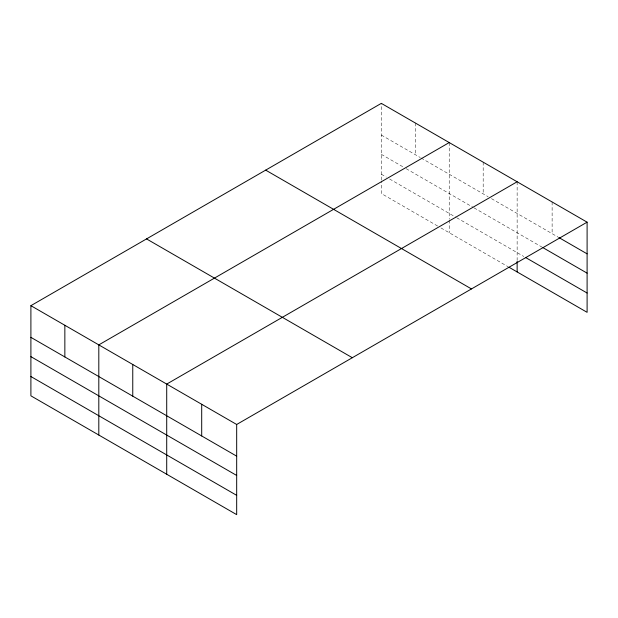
<?xml version="1.0" encoding="UTF-8"?>
<svg xmlns="http://www.w3.org/2000/svg" width="618" height="618" viewBox="0 0 618 618"><rect width="100%" height="100%" fill="white"/><g stroke="black" fill="none" stroke-linecap="round" stroke-linejoin="round"><path stroke-width="0.46" stroke-dasharray="3.09 2.32" d="M381.321 180.008L381.321 103.361M381.321 135.041L420.24 157.513M421.074 157.992L488.15 196.717M491.464 198.633L557.946 237.011M381.321 154.338L402.851 166.767M406.165 168.683L473.241 207.409M474.076 207.887L542.125 247.177M381.321 174.222L386.289 177.088M389.603 179.004L455.852 217.25M456.679 217.729L523.801 256.478M437.637 226.034L381.321 193.519L381.321 180.974M440.943 227.942L508.027 266.675M552.121 201.97L552.121 233.65M517.135 181.777L517.135 260.356M483.183 162.171L483.183 193.851M449.224 142.565L449.224 219.22M449.224 220.178L449.224 232.723M415.273 122.967L415.273 154.639"/><path stroke-width="0.93" d="M587.1 222.171L381.321 103.361L30.9 305.678L30.9 395.829L236.679 514.639L236.679 424.481L587.1 222.171L587.1 312.322L508.853 267.154M449.224 142.565L98.81 344.883L98.81 435.041M517.135 181.777L166.713 384.087L166.713 474.245M558.78 237.497L587.1 253.844M542.952 247.656L587.1 273.141M525.462 257.443L587.1 293.025M265.678 170.128L471.464 288.93M146.536 238.911L352.322 357.714M30.9 305.678L236.679 424.481M30.9 337.351L236.679 456.161M30.9 356.648L236.679 475.458M30.9 376.532L236.679 495.342M517.135 261.314L517.135 271.928M201.7 404.28L201.7 435.96M132.762 364.481L132.762 396.161M64.851 325.277L64.851 356.957"/></g></svg>
